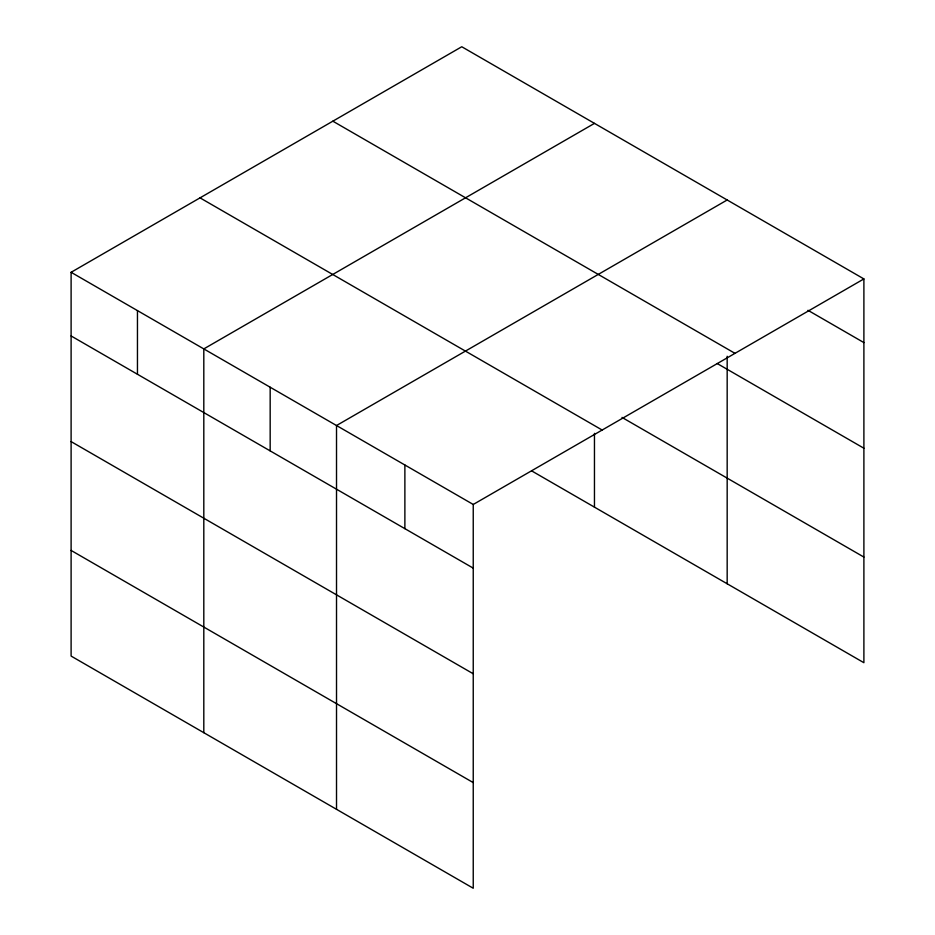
<?xml version="1.0" encoding="UTF-8"?>
<svg xmlns="http://www.w3.org/2000/svg" width="935" height="935" viewBox="0 0 935 935"><rect width="100%" height="100%" fill="white"/><g stroke="black" fill="none" stroke-linecap="round" stroke-linejoin="round"><path stroke-width="1.4" d="M71.107 272.295L473.239 504.468L473.239 888.25L71.107 656.078L71.107 272.295L461.761 46.75L863.893 278.922L863.893 662.705L531.863 471.006M594.461 123.373L203.807 348.907L203.807 732.689M727.173 199.985L336.518 425.53L336.518 809.313M473.239 504.468L863.893 278.922M807.969 310.303L863.893 342.596M332.837 121.176L734.98 353.348M717.157 363.505L863.893 448.227M622.009 417.419L863.893 557.073M200.02 197.858L602.163 430.042M71.107 335.957L473.239 568.129M71.107 441.6L473.239 673.773M71.107 550.434L473.239 782.607M727.173 356.27L727.173 583.767M594.461 433.349L594.461 507.156M404.878 464.999L404.878 528.661M270.168 387.219L270.168 450.892M137.457 310.595L137.457 374.269"/></g></svg>
